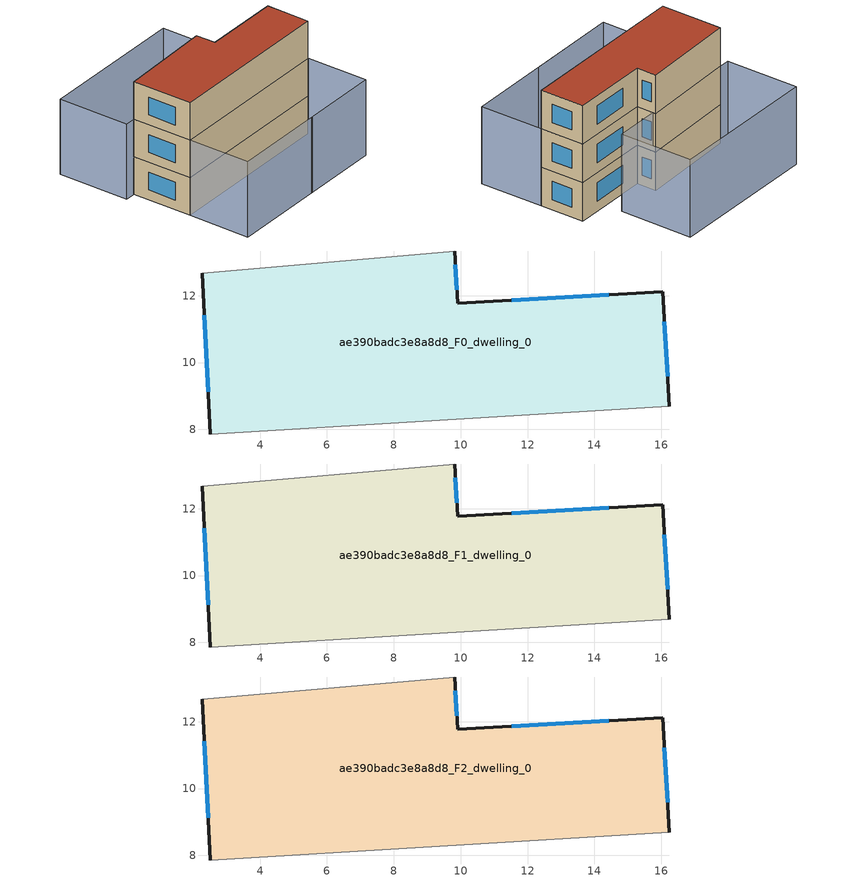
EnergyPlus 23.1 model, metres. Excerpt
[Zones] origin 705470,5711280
ae390badc3e8a8d8_F0_dwelling_0
 floor ground (EU_floor_Construction): 16.05,12.12 16.25,8.69 2.52,7.86 2.27,12.68 9.82,13.34 9.92,11.77 z0
 wall outside (EU_wall_Construction): 2.27,12.68 2.52,7.86 / 16.25,8.69 16.05,12.12 9.92,11.77 9.82,13.34 z0:3
 wall adiabatic (EU_wall_Construction): 2.52,7.86 16.25,8.69 / 9.82,13.34 2.27,12.68 z0:3
 window (EU_Window_Construction): 2.33,11.41 2.45,9.13 / 9.89,12.18 9.84,12.93 / 14.43,12.03 11.53,11.86 / 16.19,9.59 16.1,11.22 z0.79:2.21
ae390badc3e8a8d8_F1_dwelling_0
 floor to ae390badc3e8a8d8_F0_dwelling_0 (EU_floor_Construction): 16.04,12.12 16.25,8.69 2.51,7.86 2.26,12.68 9.82,13.34 9.92,11.77 z3
 wall outside (EU_wall_Construction): 2.27,12.68 2.52,7.86 / 16.25,8.69 16.05,12.12 9.92,11.77 9.82,13.34 z3:6
 wall adiabatic (EU_wall_Construction): 2.52,7.86 16.25,8.69 / 9.82,13.34 2.27,12.68 z3:6
 window (EU_Window_Construction): 2.33,11.41 2.45,9.13 / 9.89,12.18 9.84,12.93 / 14.43,12.03 11.53,11.86 / 16.19,9.59 16.1,11.22 z3.79:5.21
ae390badc3e8a8d8_F2_dwelling_0
 floor to ae390badc3e8a8d8_F1_dwelling_0 (EU_floor_Construction): 16.04,12.12 16.25,8.69 2.51,7.86 2.26,12.68 9.82,13.34 9.92,11.77 z6
 wall outside (EU_wall_Construction): 2.27,12.68 2.52,7.86 / 16.25,8.69 16.05,12.12 9.92,11.77 9.82,13.34 z6:9
 wall adiabatic (EU_wall_Construction): 2.52,7.86 16.25,8.69 / 9.82,13.34 2.27,12.68 z6:9
 window (EU_Window_Construction): 2.33,11.41 2.45,9.13 / 9.89,12.18 9.84,12.93 / 14.43,12.03 11.53,11.86 / 16.19,9.59 16.1,11.22 z6.79:8.21
 roof outside (EU_roof_Construction): 16.25,8.69 16.05,12.12 9.92,11.77 9.82,13.34 2.27,12.68 2.52,7.86 z9
shading: 2.81,2.94 10.28,3.38 / 2.51,7.86 16.26,8.69 / 16.26,8.69 16.55,3.75 / 16.55,3.75 2.81,2.93 / 2.81,2.93 2.51,7.86 / 1.11,18.33 13.06,18.99 / 13.06,18.99 13.37,13.29 / 13.37,13.29 1.42,12.63 / 1.42,12.63 1.11,18.33 z0:6
[Building]
EU S2 Campaign: North Axis=0; Terrain=City; Solar Distribution=FullExterior
[Site:Location]
London: Latitude=51.5; Longitude=-0.5; Time Zone=0; Elevation=25
[SizingPeriod:WeatherFileDays]
AnnualSizingPeriod: Begin Month=1; Begin Day of Month=1; End Month=12; End Day of Month=31; Day of Week for Start Day=Monday; Use Weather File Daylight Saving Period=No; Use Weather File Rain and Snow Indicators=No
[MATERIAL]
EU_InternalMass_Material: Roughness=MediumRough; Thickness=0.1; Conductivity=1; Density=1800; Specific Heat=900; Thermal Absorptance=0.9; Solar Absorptance=0.7; Visible Absorptance=0.7
[MATERIAL:NOMASS] Roughness=MediumRough; Thermal Absorptance=0.9; Solar Absorptance=0.7; Visible Absorptance=0.7
Name | Thermal Resistance
EU_wall_NoMass | 0.555556
EU_roof_NoMass | 0.510204
EU_floor_NoMass | 1.68919
[WINDOWMATERIAL:SIMPLEGLAZINGSYSTEM]
EU_Window_SimpleGlazing: UFactor=3.96; Solar Heat Gain Coefficient=0.85; Visible Transmittance=0.85
[CONSTRUCTION]
EU_wall_Construction: EU_wall_NoMass
EU_roof_Construction: EU_roof_NoMass
EU_floor_Construction: EU_floor_NoMass
EU_Window_Construction: EU_Window_SimpleGlazing
EU_InternalMass_Construction: EU_InternalMass_Material
[ZONE] Type=1; Multiplier=1; Ceiling Height=autocalculate; Floor Area=autocalculate; Part of Total Floor Area=Yes
Name | Volume
ae390badc3e8a8d8_F0_dwelling_0 | 175.746
ae390badc3e8a8d8_F1_dwelling_0; ae390badc3e8a8d8_F2_dwelling_0 | 175.747
[INTERNALMASS] Construction=EU_InternalMass_Construction; Surface Area=58.582
Name | Zone or ZoneList
ae390badc3e8a8d8_F0_dwelling_0_EU_InternalMass | ae390badc3e8a8d8_F0_dwelling_0
ae390badc3e8a8d8_F1_dwelling_0_EU_InternalMass | ae390badc3e8a8d8_F1_dwelling_0
ae390badc3e8a8d8_F2_dwelling_0_EU_InternalMass | ae390badc3e8a8d8_F2_dwelling_0
[OTHEREQUIPMENT] Fuel Type=Electricity; Design Level Calculation Method=Watts/Area; Power per Zone Floor Area=1; Fraction Latent=0; Fraction Radiant=0; Fraction Lost=0; Carbon Dioxide Generation Rate=0; EndUse Subcategory=EU_Step8_InternalGains
Name | Zone or ZoneList or Space or SpaceList | Schedule
EU_Step8_InternalGain_ae390badc3e8a8d8_F0_dwelling_0_f000 | ae390badc3e8a8d8_F0_dwelling_0 | EU_Step8_GainSchedule_ae390badc3e8a8d8_F0_dwelling_0_f000
EU_Step8_InternalGain_ae390badc3e8a8d8_F1_dwelling_0_f000 | ae390badc3e8a8d8_F1_dwelling_0 | EU_Step8_GainSchedule_ae390badc3e8a8d8_F1_dwelling_0_f000
EU_Step8_InternalGain_ae390badc3e8a8d8_F2_dwelling_0_f000 | ae390badc3e8a8d8_F2_dwelling_0 | EU_Step8_GainSchedule_ae390badc3e8a8d8_F2_dwelling_0_f000
[ZONEVENTILATION:DESIGNFLOWRATE] Schedule=EU_AlwaysOn; Design Flow Rate Calculation Method=AirChanges/Hour; Air Changes per Hour=0.48; Ventilation Type=Natural; Fan Pressure Rise=0; Fan Total Efficiency=1; Constant Term Coefficient=1; Temperature Term Coefficient=0; Velocity Term Coefficient=0; Velocity Squared Term Coefficient=0; Minimum Indoor Temperature=-100; Maximum Indoor Temperature=100; Delta Temperature=-100; Minimum Outdoor Temperature=-100; Maximum Outdoor Temperature=100; Maximum Wind Speed=40
Name | Zone or ZoneList or Space or SpaceList
EU_ConstantAir_ae390badc3e8a8d8_F0_dwelling_0 | ae390badc3e8a8d8_F0_dwelling_0
EU_ConstantAir_ae390badc3e8a8d8_F1_dwelling_0 | ae390badc3e8a8d8_F1_dwelling_0
EU_ConstantAir_ae390badc3e8a8d8_F2_dwelling_0 | ae390badc3e8a8d8_F2_dwelling_0
[HVACTEMPLATE:THERMOSTAT] Constant Heating Setpoint=20; Constant Cooling Setpoint=50
EU_HeatOnly_ae390badc3e8a8d8_F0_dwelling_0; EU_HeatOnly_ae390badc3e8a8d8_F1_dwelling_0; EU_HeatOnly_ae390badc3e8a8d8_F2_dwelling_0
[HVACTEMPLATE:ZONE:IDEALLOADSAIRSYSTEM] System Availability Schedule=EU_AlwaysOn; Maximum Heating Supply Air Temperature=50; Minimum Cooling Supply Air Temperature=13; Maximum Heating Supply Air Humidity Ratio=0.0156; Minimum Cooling Supply Air Humidity Ratio=0.0077; Heating Limit=NoLimit; Cooling Limit=NoLimit; Heating Availability Schedule=EU_AlwaysOn; Cooling Availability Schedule=EU_CoolingOff; Dehumidification Control Type=ConstantSensibleHeatRatio; Cooling Sensible Heat Ratio=0.7; Dehumidification Setpoint=60; Humidification Control Type=None; Humidification Setpoint=30; Outdoor Air Method=None; Outdoor Air Flow Rate per Person=0.00944; Outdoor Air Flow Rate per Zone Floor Area=0; Outdoor Air Flow Rate per Zone=0; Demand Controlled Ventilation Type=None; Outdoor Air Economizer Type=NoEconomizer; Heat Recovery Type=None; Sensible Heat Recovery Effectiveness=0.7; Latent Heat Recovery Effectiveness=0.65
Name | Template Thermostat
ae390badc3e8a8d8_F0_dwelling_0 | EU_HeatOnly_ae390badc3e8a8d8_F0_dwelling_0
ae390badc3e8a8d8_F1_dwelling_0 | EU_HeatOnly_ae390badc3e8a8d8_F1_dwelling_0
ae390badc3e8a8d8_F2_dwelling_0 | EU_HeatOnly_ae390badc3e8a8d8_F2_dwelling_0
[SIZING:ZONE] Zone Cooling Design Supply Air Temperature Input Method=SupplyAirTemperature; Zone Cooling Design Supply Air Temperature=13; Zone Heating Design Supply Air Temperature Input Method=SupplyAirTemperature; Zone Heating Design Supply Air Temperature=50; Zone Cooling Design Supply Air Humidity Ratio=0.008; Zone Heating Design Supply Air Humidity Ratio=0.008; Cooling Design Air Flow Method=DesignDay; Cooling Design Air Flow Rate=0; Cooling Minimum Air Flow per Zone Floor Area=0.000762; Cooling Minimum Air Flow=0; Cooling Minimum Air Flow Fraction=0.2; Heating Design Air Flow Method=DesignDay; Heating Design Air Flow Rate=0; Heating Maximum Air Flow per Zone Floor Area=0.002032; Heating Maximum Air Flow=0.141576; Heating Maximum Air Flow Fraction=0.3; Account for Dedicated Outdoor Air System=No; Dedicated Outdoor Air System Control Strategy=NeutralSupplyAir; Dedicated Outdoor Air Low Setpoint Temperature for Design=autosize; Dedicated Outdoor Air High Setpoint Temperature for Design=autosize; Zone Load Sizing Method=Sensible Load Only No Latent Load; Zone Latent Cooling Design Supply Air Humidity Ratio Input Method=HumidityRatioDifference; Zone Cooling Design Supply Air Humidity Ratio Difference=0.005; Zone Latent Heating Design Supply Air Humidity Ratio Input Method=HumidityRatioDifference; Zone Humidification Design Supply Air Humidity Ratio Difference=0.005
ae390badc3e8a8d8_F0_dwelling_0; ae390badc3e8a8d8_F1_dwelling_0; ae390badc3e8a8d8_F2_dwelling_0
[SCHEDULE:CONSTANT]
Name | Hourly Value
EU_AlwaysOn | 1
EU_CoolingOff | 0
[SCHEDULE:FILE] Column Number=1; Rows to Skip at Top=0; Number of Hours of Data=8760; Column Separator=Comma; Interpolate to Timestep=No; Minutes per Item=60; Adjust Schedule for Daylight Savings=Yes
Name | File
EU_Step8_GainSchedule_ae390badc3e8a8d8_F0_dwelling_0_f000 | ../../schedules/ae390badc3e8a8d8/ae390badc3e8a8d8_F0_dwelling_0_f000_gain.csv
EU_Step8_GainSchedule_ae390badc3e8a8d8_F1_dwelling_0_f000 | ../../schedules/ae390badc3e8a8d8/ae390badc3e8a8d8_F1_dwelling_0_f000_gain.csv
EU_Step8_GainSchedule_ae390badc3e8a8d8_F2_dwelling_0_f000 | ../../schedules/ae390badc3e8a8d8/ae390badc3e8a8d8_F2_dwelling_0_f000_gain.csv
